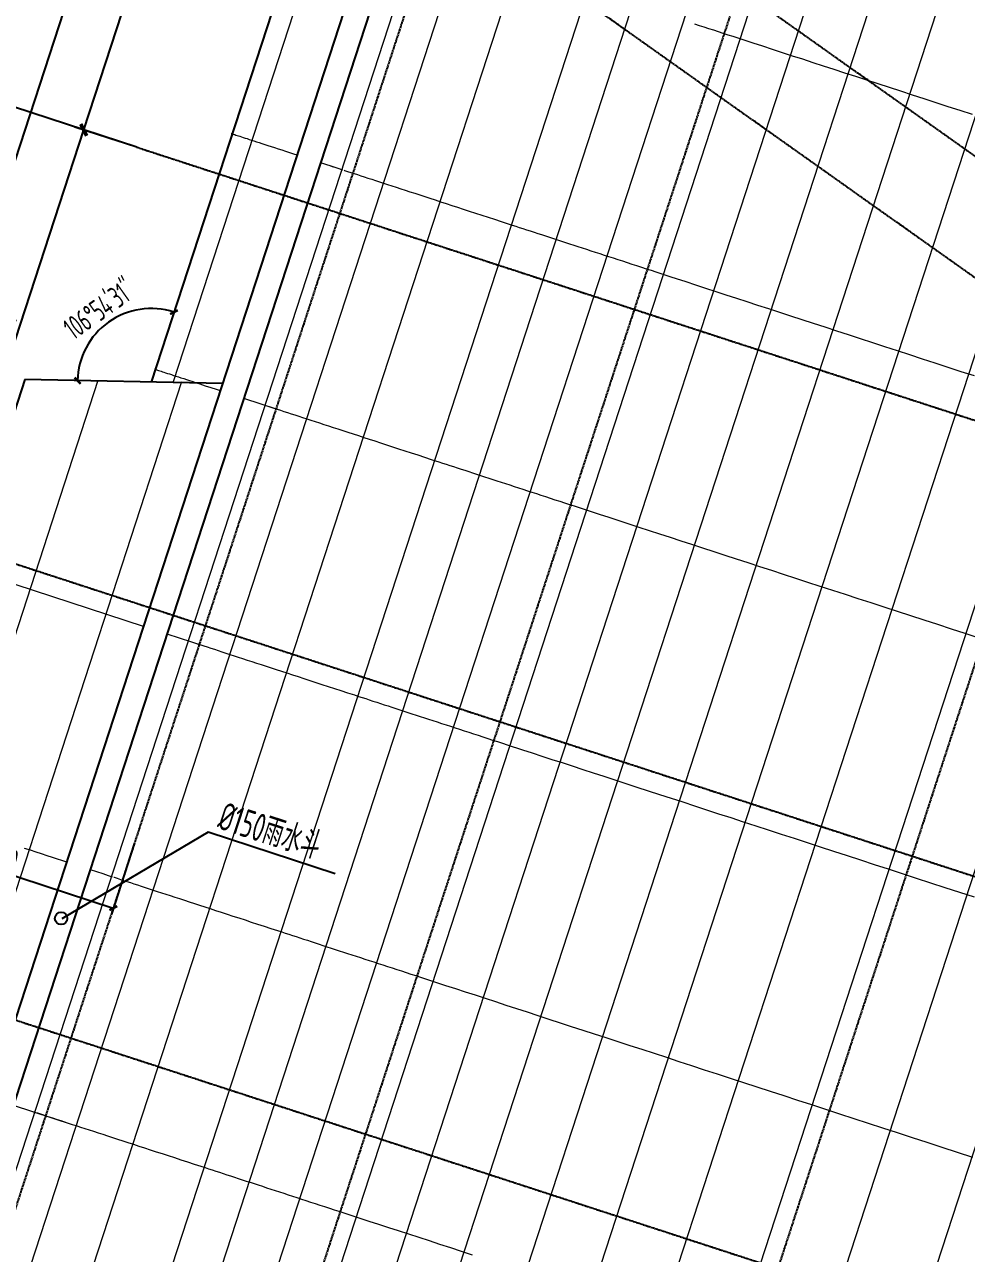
# Model space of a CAD drawing. Header units: millimetres. Extents: x 11677979 to 24947533, y -12764720 to -6308891.
# Drawn here: x 11839157 to 11854359, y -6340439 to -6320606 of the extents above; entities that cross this region are included whole.
import ezdxf
from ezdxf.enums import TextEntityAlignment as Align

# ---------------------------------------------------------------- set-up
doc = ezdxf.new("R2010")
doc.units = ezdxf.units.MM
doc.header["$LTSCALE"] = 10
doc.linetypes.add('A2-RG-AXIS$0$CENTER', pattern=[2, 1.25, -0.25, 0.25, -0.25])
doc.linetypes.add('A2-RG-AXIS$0$DOTE', pattern=[2.42, 2, -0.2, 0.02, -0.2])
for name, color, linetype in [('A2-RB-RF$0$$34$A-DIMS-100', 1, 'Continuous'), ('A2-RG-AXIS$0$A-AXIS', 1, 'Continuous'), ('A2-RG-AXIS$0$A-DIMS-100', 1, 'Continuous'), ('A2-RG-AXIS$0$A-GRID', 1, 'A2-RG-AXIS$0$CENTER'), ('A2-RI-RF$0$A-ROOF-DRAN', 175, 'Continuous'), ('A2-RI-RF$0$A-ROOF-EDGE', 2, 'Continuous'), ('A2-RI-RF$0$A-SYMB', 4, 'Continuous'), ('A2-RI-RF$0$A-SYMB-AREA', 4, 'Continuous'), ('A2-RI-RF$0$A-SYMB-NAME', 4, 'Continuous')]:
    doc.layers.add(name, color=color, linetype=linetype)
doc.layers.add('A2-RI-RF$0$A-DETL-LLIN', color=3, linetype='Continuous', lineweight=5)
doc.layers.add('A2-RI-RF$0$A-ROOF-PATT', color=8, linetype='Continuous', lineweight=13)
doc.styles.add('A2-RB-RF$0$$0$XD2008', font='hzs.shx', dxfattribs={"width": 0.7, "bigfont": 'hztxt.shx'})
doc.styles.add('A2-RG-AXIS$0$XD2008', font='hzs.shx', dxfattribs={"width": 0.7, "bigfont": 'hztxt.shx'})
doc.styles.add('A2-RI-RF$0$ECADI', font='hzs.shx', dxfattribs={"width": 0.7, "bigfont": 'hztxt.shx'})
doc.dimstyles.new('A2-RB-RF$0$$0$XD100$0', dxfattribs={"dimscale": 100, "dimtxt": 3.5, "dimasz": 1, "dimexe": 1, "dimexo": 2, "dimgap": 0.5, "dimtad": 1, "dimdec": 0, "dimdsep": 46, "dimtxsty": 'A2-RB-RF$0$$0$XD2008', "dimblk1": 'A2-RB-RF$0$$20$_ArchTick', "dimblk2": 'A2-RB-RF$0$$20$_ArchTick', "dimsah": 1, "dimcen": 2.5, "dimclrt": 4, "dimaunit": 1, "dimadec": 0, "dimazin": 0, "dimtfac": 1, "dimtdec": 0, "dimtix": 1, "dimtmove": 2, "dimatfit": 3, "dimfxl": 0, "dimtolj": 1, "dimtzin": 0, "dimarcsym": 0})
doc.dimstyles.new('A2-RG-AXIS$0$XD150', dxfattribs={"dimscale": 300, "dimtxt": 2.5, "dimasz": 1.5, "dimexe": 1, "dimexo": 2, "dimgap": 0.5, "dimtad": 1, "dimdec": 0, "dimdsep": 46, "dimtxsty": 'A2-RG-AXIS$0$XD2008', "dimcen": 2.5, "dimclrt": 4, "dimaunit": 1, "dimadec": 3, "dimazin": 0, "dimtfac": 1, "dimtdec": 0, "dimtmove": 2, "dimatfit": 3, "dimfxl": 0, "dimtolj": 1, "dimtzin": 0, "dimarcsym": 0})
doc.dimstyles.new('A2-RG-AXIS$0$XD150$0', dxfattribs={"dimscale": 150, "dimtxt": 2.5, "dimasz": 1, "dimexe": 1, "dimexo": 2, "dimgap": 0.5, "dimtad": 1, "dimdec": 0, "dimdsep": 46, "dimtxsty": 'A2-RG-AXIS$0$XD2008', "dimblk": 'A2-RG-AXIS$0$_ArchTick', "dimcen": 2.5, "dimclrt": 4, "dimaunit": 1, "dimadec": 0, "dimazin": 0, "dimtfac": 1, "dimtdec": 0, "dimtmove": 2, "dimatfit": 3, "dimfxl": 0, "dimtolj": 1, "dimtzin": 0, "dimarcsym": 0})

# ---------------------------------------------------------------- blocks, each defined once
blk = doc.blocks.new('A2-RG-AXIS$0$_ArchTick')
at = {"color": 0, "linetype": 'ByBlock', "const_width": 0.4}
blk.add_lwpolyline([(-0.5, -0.5), (0.5, 0.5)], dxfattribs=at)
blk = doc.blocks.new('*D546')
at = {"layer": 'A2-RG-AXIS$0$A-DIMS-100', "color": 0, "lineweight": -2, "transparency": 16777216}
for p, q in [((11837942, -6328962), (11840112, -6322306)), ((11840967, -6322585), (11839969, -6322260)), ((11838798, -6329241), (11837800, -6328915))]:
    blk.add_line(p, q, dxfattribs=at)
at = {"layer": 'Defpoints', "color": 0, "transparency": 16777216}
for p in [(11840112, -6322306), (11841252, -6322678), (11839083, -6329333)]:
    blk.add_point(p, dxfattribs=at)
at = {"layer": 'A2-RG-AXIS$0$A-DIMS-100', "color": 0, "lineweight": -2, "transparency": 16777216, "xscale": 150, "yscale": 150, "zscale": 150}
for p, rotation in [((11840112, -6322306), 71.94704053343993), ((11837942, -6328962), 251.9470405334399)]:
    blk.add_blockref('A2-RG-AXIS$0$_ArchTick', p, dxfattribs=dict(at, rotation=rotation))
at = {"layer": 'A2-RG-AXIS$0$A-DIMS-100', "color": 4, "transparency": 16777216, "insert": (11838777, -6325553), "char_height": 375, "attachment_point": 5, "rotation": 71.947, "style": 'A2-RG-AXIS$0$XD2008'}
blk.add_mtext('\\A1;7000', dxfattribs=at)
blk = doc.blocks.new('*D547')
at = {"layer": 'A2-RG-AXIS$0$A-DIMS-100', "color": 0, "lineweight": -2, "transparency": 16777216}
for p, q in [((11840112, -6322306), (11842281, -6315651)), ((11842851, -6315837), (11842138, -6315604)), ((11840682, -6322492), (11839969, -6322260))]:
    blk.add_line(p, q, dxfattribs=at)
at = {"layer": 'Defpoints', "color": 0, "transparency": 16777216}
for p in [(11842281, -6315651), (11843137, -6315930), (11840967, -6322585)]:
    blk.add_point(p, dxfattribs=at)
at = {"layer": 'A2-RG-AXIS$0$A-DIMS-100', "color": 0, "lineweight": -2, "transparency": 16777216, "xscale": 150, "yscale": 150, "zscale": 150}
for p, rotation in [((11842281, -6315651), 71.94704049336154), ((11840112, -6322306), 251.9470404933616)]:
    blk.add_blockref('A2-RG-AXIS$0$_ArchTick', p, dxfattribs=dict(at, rotation=rotation))
at = {"layer": 'A2-RG-AXIS$0$A-DIMS-100', "color": 4, "transparency": 16777216, "insert": (11840947, -6318897), "char_height": 375, "attachment_point": 5, "rotation": 71.947, "style": 'A2-RG-AXIS$0$XD2008'}
blk.add_mtext('\\A1;7000', dxfattribs=at)
blk = doc.blocks.new('*D548')
at = {"layer": 'A2-RG-AXIS$0$A-DIMS-100', "color": 0, "lineweight": -2, "transparency": 16777216}
for p, q in [((11830114, -6350075), (11841425, -6315372)), ((11842851, -6315837), (11841283, -6315325)), ((11831540, -6350540), (11829971, -6350029))]:
    blk.add_line(p, q, dxfattribs=at)
at = {"layer": 'Defpoints', "color": 0, "transparency": 16777216}
for p in [(11841425, -6315372), (11843137, -6315930), (11831825, -6350633)]:
    blk.add_point(p, dxfattribs=at)
at = {"layer": 'A2-RG-AXIS$0$A-DIMS-100', "color": 0, "lineweight": -2, "transparency": 16777216, "xscale": 150, "yscale": 150, "zscale": 150}
for p, rotation in [((11841425, -6315372), 71.94704049334094), ((11830114, -6350075), 251.9470404933409)]:
    blk.add_blockref('A2-RG-AXIS$0$_ArchTick', p, dxfattribs=dict(at, rotation=rotation))
at = {"layer": 'A2-RG-AXIS$0$A-DIMS-100', "color": 4, "transparency": 16777216, "insert": (11835520, -6332642), "char_height": 375, "attachment_point": 5, "rotation": 71.947, "style": 'A2-RG-AXIS$0$XD2008'}
blk.add_mtext('\\A1;36500', dxfattribs=at)
blk = doc.blocks.new('*D550')
at = {"layer": 'A2-RG-AXIS$0$A-DIMS-100', "color": 0, "lineweight": -2, "ltscale": 3, "transparency": 16777216}
blk.add_arc((11865637, -6330626), 5954, 324.6656, 341.947, dxfattribs=at)
at = {"layer": 'Defpoints', "color": 0, "ltscale": 3, "transparency": 16777216}
for p in [(11846414, -6316998), (11840967, -6322585), (11870815, -6333565), (11878928, -6334958), (11876238, -6338142)]:
    blk.add_point(p, dxfattribs=at)
at = {"layer": 'A2-RG-AXIS$0$A-DIMS-100', "color": 0, "lineweight": -2, "ltscale": 3, "transparency": 16777216, "xscale": 150, "yscale": 150, "zscale": 150}
for p, rotation in [((11871298, -6332471), 71.94704049334831), ((11870494, -6334070), 234.6655761921282)]:
    blk.add_blockref('A2-RG-AXIS$0$_ArchTick', p, dxfattribs=dict(at, rotation=rotation))
at = {"layer": 'A2-RG-AXIS$0$A-DIMS-100', "color": 4, "ltscale": 3, "transparency": 16777216, "insert": (11871378, -6333513), "char_height": 375, "attachment_point": 5, "rotation": 63.3063, "style": 'A2-RG-AXIS$0$XD2008'}
blk.add_mtext('\\A1;17°16\'53"', dxfattribs=at)
blk = doc.blocks.new('A2-RI-RF$0$5erhfh')
at = {"layer": 'A2-RI-RF$0$A-SYMB-AREA', "style": 'A2-RI-RF$0$ECADI', "width": 0.7}
blk.add_attdef('340M2', text='', height=2.5, dxfattribs=at).set_placement((0, 1.25), align=Align.MIDDLE_LEFT)
at = {"layer": 'A2-RI-RF$0$A-SYMB-NAME', "style": 'A2-RI-RF$0$ECADI', "width": 0.7}
blk.add_attdef('CHINESENAME', (-12.29, 3.09), '', height=4.5, dxfattribs=at)
blk = doc.blocks.new('A2-RB-RF$0$$20$_ArchTick')
at = {"color": 0, "linetype": 'ByBlock', "const_width": 0.4}
blk.add_lwpolyline([(-0.5, -0.5), (0.5, 0.5)], dxfattribs=at)
blk = doc.blocks.new('*D678')
at = {"layer": 'A2-RB-RF$0$$34$A-DIMS-100', "color": 0, "lineweight": -2, "transparency": 16777216}
for p, q in [((11837124, -6332591), (11836755, -6333722)), ((11836786, -6333627), (11840589, -6334867)), ((11840927, -6333831), (11840558, -6334962))]:
    blk.add_line(p, q, dxfattribs=at)
at = {"layer": 'Defpoints', "color": 0, "transparency": 16777216}
for p in [(11837186, -6332401), (11840989, -6333641), (11840589, -6334867)]:
    blk.add_point(p, dxfattribs=at)
at = {"layer": 'A2-RB-RF$0$$34$A-DIMS-100', "color": 0, "lineweight": -2, "transparency": 16777216, "xscale": 100, "yscale": 100, "zscale": 100}
for p, rotation in [((11836786, -6333627), 161.9467563309424), ((11840589, -6334867), 341.9467563309423)]:
    blk.add_blockref('A2-RB-RF$0$$20$_ArchTick', p, dxfattribs=dict(at, rotation=rotation))
at = {"layer": 'A2-RB-RF$0$$34$A-DIMS-100', "color": 4, "transparency": 16777216, "insert": (11838757, -6334033), "char_height": 350, "attachment_point": 5, "rotation": 341.9468, "style": 'A2-RB-RF$0$$0$XD2008'}
blk.add_mtext('\\A1;4000', dxfattribs=at)
blk = doc.blocks.new('*D685')
at = {"layer": 'A2-RB-RF$0$$34$A-DIMS-100', "color": 0, "lineweight": -2, "transparency": 16777216}
blk.add_arc((11841200, -6326377), 1188, 71.9468, 178.8552, dxfattribs=at)
at = {"layer": 'Defpoints', "color": 0, "transparency": 16777216}
for p in [(11845084, -6314461), (11840841, -6325245), (11839163, -6326336), (11841200, -6326377), (11842350, -6326400)]:
    blk.add_point(p, dxfattribs=at)
at = {"layer": 'A2-RB-RF$0$$34$A-DIMS-100', "color": 0, "lineweight": -2, "transparency": 16777216, "xscale": 100, "yscale": 100, "zscale": 100}
for p, rotation in [((11841568, -6325248), 341.9467563309393), ((11840013, -6326353), 268.8552476706812)]:
    blk.add_blockref('A2-RB-RF$0$$20$_ArchTick', p, dxfattribs=dict(at, rotation=rotation))
at = {"layer": 'A2-RB-RF$0$$34$A-DIMS-100', "color": 4, "transparency": 16777216, "insert": (11840362, -6325198), "char_height": 350, "attachment_point": 5, "rotation": 35.401, "style": 'A2-RB-RF$0$$0$XD2008'}
blk.add_mtext('\\A1;106°54\'31"', dxfattribs=at)
blk = doc.blocks.new('A2-RG-AXIS')
at = {"layer": 'A2-RG-AXIS$0$A-AXIS'}
blk.add_line((11840967.2, -6322585.1), (11838685.4, -6321841.4), dxfattribs=at)
at = {"layer": 'A2-RG-AXIS$0$A-GRID', "linetype": 'A2-RG-AXIS$0$DOTE'}
for p, q in [((11847953.1, -6312274.5), (11834792.3, -6352651.7)), ((11852707, -6313824), (11839546.1, -6354201.2)), ((11859362.3, -6315993.2), (11846201.5, -6356370.4)), ((11876238.4, -6338141.9), (11846413.5, -6316997.8)), ((11875313.6, -6339447.6), (11845488.2, -6318303.1)), ((11840967.2, -6322585.1), (11878927.9, -6334958.1)), ((11838798, -6329240.5), (11876758.7, -6341613.5)), ((11836628.7, -6335895.9), (11874589.4, -6348268.9))]:
    blk.add_line(p, q, dxfattribs=at)
at = {"layer": 'A2-RG-AXIS$0$A-DIMS-100'}
for p1, distance, picture, middle in [((11831825.3, -6350632.8), 1800, '*D548', (11835519.9, -6332642.1)), ((11840967.2, -6322585.1), 900, '*D547', (11840946.6, -6318897.2))]:
    dim = blk.add_aligned_dim(p1=p1, p2=(11843136.5, -6315929.7), distance=distance, dimstyle='A2-RG-AXIS$0$XD150$0', dxfattribs=at)
    dim.commit()
    dim.dimension.update_dxf_attribs({"geometry": picture, "text_midpoint": middle})
at = {"layer": 'A2-RG-AXIS$0$A-DIMS-100', "ltscale": 3}
dim = blk.add_angular_dim_2l(base=(11870815.1772, -6333564.6066), line1=((11840967.2378, -6322585.1126), (11878927.9289, -6334958.0925)), line2=((11876238.3543, -6338141.9015), (11846413.5362, -6316997.8396)), dimstyle='A2-RG-AXIS$0$XD150', override={"dimscale": 150, "dimasz": 1, "dimblk": 'A2-RG-AXIS$0$_ArchTick', "dimadec": 4}, dxfattribs=at)
dim.commit()
dim.dimension.update_dxf_attribs({"geometry": '*D550', "text_midpoint": (11871378.0799, -6333512.755)})
at = {"layer": 'A2-RG-AXIS$0$A-DIMS-100'}
dim = blk.add_linear_dim(base=(11840111.5, -6322306.2), p1=(11839083.2, -6329333.5), p2=(11841252.5, -6322678.1), angle=251.94704, dimstyle='A2-RG-AXIS$0$XD150$0', dxfattribs=at)
dim.commit()
dim.dimension.update_dxf_attribs({"geometry": '*D546', "text_midpoint": (11838777.3, -6325552.6)})
blk = doc.blocks.new('A2-RI-RF')
at = {"layer": 'A2-RI-RF$0$A-ROOF-DRAN'}
for p, q in [((11845985.9, -6315244.2), (11833703.1, -6352927.7)), ((11846366.2, -6315368.2), (11834083.4, -6353051.7))]:
    blk.add_line(p, q, dxfattribs=at)
blk.add_circle((11839746.7, -6335031.3), 100, dxfattribs=at)
at = {"layer": 'A2-RI-RF$0$A-ROOF-EDGE'}
for p, q in [((11845084.3, -6314461), (11841200.2, -6326377.1)), ((11839162.5, -6326336.4), (11835209, -6338465.8)), ((11842349.7, -6326400.1), (11839162.5, -6326336.4))]:
    blk.add_line(p, q, dxfattribs=at)
at = {"layer": 'A2-RI-RF$0$A-ROOF-PATT', "lineweight": 9}
for p, q in [((11845402.7, -6314564.8), (11841554, -6326372.8)), ((11846854.1, -6315037.9), (11835872.3, -6348730.4)), ((11847525.7, -6315256.8), (11836920.8, -6347792.8)), ((11848437.1, -6315553.9), (11837924.7, -6347806.3)), ((11849592.4, -6315930.4), (11839197.1, -6347823.4)), ((11850313.3, -6316165.4), (11839991.2, -6347834.1)), ((11851131.3, -6316432), (11840892.1, -6347846.2)), ((11852044.8, -6316729.7), (11841898.2, -6347859.8)), ((11852292.7, -6318714.2), (11842789, -6347871.8)), ((11853127.1, -6319305.7), (11843811.7, -6347885.6)), ((11854022.5, -6319940.5), (11844909.2, -6347900.3)), ((11854977.9, -6320617.9), (11846080.3, -6347916.1)), ((11849971.3, -6320594.4), (11850046, -6320618.8)), ((11850046, -6320618.8), (11850121.4, -6320643.3)), ((11850121.4, -6320643.3), (11850197.4, -6320668.1)), ((11850197.4, -6320668.1), (11850274.1, -6320693.1)), ((11850274.1, -6320693.1), (11850351.5, -6320718.3)), ((11850351.5, -6320718.3), (11850429.5, -6320743.8)), ((11850429.5, -6320743.8), (11850508.3, -6320769.4)), ((11850508.3, -6320769.4), (11850587.6, -6320795.3)), ((11850587.6, -6320795.3), (11850667.7, -6320821.4)), ((11850667.7, -6320821.4), (11850748.4, -6320847.7)), ((11850748.4, -6320847.7), (11850829.8, -6320874.2)), ((11850829.8, -6320874.2), (11850911.8, -6320901)), ((11850911.8, -6320901), (11851067.2, -6320951.6)), ((11851067.2, -6320951.6), (11851224.9, -6321003)), ((11851224.9, -6321003), (11851384.9, -6321055.2)), ((11851384.9, -6321055.2), (11851547.2, -6321108.1)), ((11851547.2, -6321108.1), (11851711.7, -6321161.7)), ((11851711.7, -6321161.7), (11851878.6, -6321216.1)), ((11851878.6, -6321216.1), (11852047.7, -6321271.2)), ((11855992.5, -6321337.1), (11847323.8, -6347932.9)), ((11852047.7, -6321271.2), (11852219.1, -6321327.1)), ((11852219.1, -6321327.1), (11852392.8, -6321383.7)), ((11852392.8, -6321383.7), (11852568.7, -6321441)), ((11852568.7, -6321441), (11852746.9, -6321499.1)), ((11852746.9, -6321499.1), (11852927.3, -6321557.9)), ((11852927.3, -6321557.9), (11853110, -6321617.5)), ((11853110, -6321617.5), (11853294.9, -6321677.7)), ((11853294.9, -6321677.7), (11853482, -6321738.7)), ((11853482, -6321738.7), (11853671.4, -6321800.4)), ((11853671.4, -6321800.4), (11853862.9, -6321862.9)), ((11853862.9, -6321862.9), (11854056.7, -6321926)), ((11854056.7, -6321926), (11854252.6, -6321989.9)), ((11854252.6, -6321989.9), (11854450.8, -6322054.5)), ((11857065.2, -6322097.7), (11848638.7, -6347950.6)), ((11842492.3, -6322363.8), (11842494.1, -6322364.4)), ((11842494.1, -6322364.4), (11842498, -6322365.7)), ((11842498, -6322365.7), (11842504.2, -6322367.7)), ((11842504.2, -6322367.7), (11842512.5, -6322370.4)), ((11842512.5, -6322370.4), (11842523, -6322373.8)), ((11842523, -6322373.8), (11842535.7, -6322378)), ((11842535.7, -6322378), (11842550.6, -6322382.8)), ((11842550.6, -6322382.8), (11842567.7, -6322388.4)), ((11842567.7, -6322388.4), (11842587, -6322394.7)), ((11842587, -6322394.7), (11842608.4, -6322401.7)), ((11842608.4, -6322401.7), (11842632, -6322409.4)), ((11842632, -6322409.4), (11842657.9, -6322417.8)), ((11842657.9, -6322417.8), (11842685.9, -6322426.9)), ((11842685.9, -6322426.9), (11842716.1, -6322436.8)), ((11842716.1, -6322436.8), (11842748.5, -6322447.3)), ((11842748.5, -6322447.3), (11842783, -6322458.6)), ((11842783, -6322458.6), (11842819.8, -6322470.6)), ((11842819.8, -6322470.6), (11842858.7, -6322483.2)), ((11842858.7, -6322483.2), (11842899.8, -6322496.6)), ((11842899.8, -6322496.6), (11842943.1, -6322510.8)), ((11842943.1, -6322510.8), (11842988.6, -6322525.6)), ((11842988.6, -6322525.6), (11843036.2, -6322541.1)), ((11843036.2, -6322541.1), (11843086.1, -6322557.4)), ((11843086.1, -6322557.4), (11843138.1, -6322574.3)), ((11843138.1, -6322574.3), (11843192.3, -6322592)), ((11843192.3, -6322592), (11843248.7, -6322610.4)), ((11843248.7, -6322610.4), (11843307.3, -6322629.5)), ((11843307.3, -6322629.5), (11843368.1, -6322649.3)), ((11843368.1, -6322649.3), (11843431, -6322669.8)), ((11843431, -6322669.8), (11843496.1, -6322691)), ((11843496.1, -6322691), (11843552.7, -6322709.4)), ((11843933, -6322833.4), (11844182.2, -6322914.6)), ((11844096.2, -6322886.6), (11844138.5, -6322900.4)), ((11844182.2, -6322914.6), (11844227.3, -6322929.3)), ((11844227.3, -6322929.3), (11844273.8, -6322944.5)), ((11844273.8, -6322944.5), (11844290.8, -6322950)), ((11844314.6, -6322957.8), (11844321.8, -6322960.1)), ((11844321.8, -6322960.1), (11844371.2, -6322976.2)), ((11844371.2, -6322976.2), (11844422.1, -6322992.8)), ((11844422.1, -6322992.8), (11844474.5, -6323009.9)), ((11844474.5, -6323009.9), (11844528.4, -6323027.5)), ((11844528.4, -6323027.5), (11844583.9, -6323045.6)), ((11858195.2, -6322898.7), (11850023.7, -6347969.2)), ((11844583.9, -6323045.6), (11844641, -6323064.2)), ((11844641, -6323064.2), (11844699.6, -6323083.3)), ((11844699.6, -6323083.3), (11844759.9, -6323102.9)), ((11844759.9, -6323102.9), (11844821.8, -6323123.1)), ((11844821.8, -6323123.1), (11844885.3, -6323143.8)), ((11844885.3, -6323143.8), (11844950.5, -6323165.1)), ((11844950.5, -6323165.1), (11845017.5, -6323186.9)), ((11845017.5, -6323186.9), (11845086.1, -6323209.2)), ((11845086.1, -6323209.2), (11845156.4, -6323232.2)), ((11845156.4, -6323232.2), (11845228.5, -6323255.7)), ((11845228.5, -6323255.7), (11845302.4, -6323279.8)), ((11845302.4, -6323279.8), (11845378.1, -6323304.4)), ((11845378.1, -6323304.4), (11845455.6, -6323329.7)), ((11845455.6, -6323329.7), (11845535, -6323355.6)), ((11845535, -6323355.6), (11845616.2, -6323382)), ((11845616.2, -6323382), (11845699.3, -6323409.1)), ((11845699.3, -6323409.1), (11845784.2, -6323436.8)), ((11845784.2, -6323436.8), (11845871.1, -6323465.1)), ((11845871.1, -6323465.1), (11845960, -6323494.1)), ((11845960, -6323494.1), (11846050.8, -6323523.7)), ((11846050.8, -6323523.7), (11846143.6, -6323553.9)), ((11846143.6, -6323553.9), (11846238.4, -6323584.8)), ((11846238.4, -6323584.8), (11846335.2, -6323616.4)), ((11846335.2, -6323616.4), (11846434.1, -6323648.6)), ((11846434.1, -6323648.6), (11846535, -6323681.5)), ((11846535, -6323681.5), (11846638.1, -6323715.1)), ((11846638.1, -6323715.1), (11846743.2, -6323749.4)), ((11846743.2, -6323749.4), (11846850.5, -6323784.3)), ((11846850.5, -6323784.3), (11846959.9, -6323820)), ((11846959.9, -6323820), (11847027.8, -6323842.1)), ((11859381.5, -6323739.8), (11851477.7, -6347988.8)), ((11847027.8, -6323842.1), (11847084.7, -6323860.7)), ((11847084.7, -6323860.7), (11847142.3, -6323879.5)), ((11847142.3, -6323879.5), (11847200.7, -6323898.5)), ((11847200.7, -6323898.5), (11847259.7, -6323917.7)), ((11847259.7, -6323917.7), (11847319.4, -6323937.2)), ((11847319.4, -6323937.2), (11847379.8, -6323956.9)), ((11847379.8, -6323956.9), (11847440.9, -6323976.8)), ((11847440.9, -6323976.8), (11847502.7, -6323996.9)), ((11847502.7, -6323996.9), (11847565.2, -6324017.3)), ((11847565.2, -6324017.3), (11847628.3, -6324037.9)), ((11847628.3, -6324037.9), (11847692.2, -6324058.7)), ((11847692.2, -6324058.7), (11847756.7, -6324079.7)), ((11847756.7, -6324079.7), (11847821.9, -6324101)), ((11847821.9, -6324101), (11847887.8, -6324122.5)), ((11847887.8, -6324122.5), (11847954.4, -6324144.2)), ((11847954.4, -6324144.2), (11848021.7, -6324166.1)), ((11848021.7, -6324166.1), (11848089.6, -6324188.2)), ((11848089.6, -6324188.2), (11848158.3, -6324210.6)), ((11848158.3, -6324210.6), (11848227.6, -6324233.2)), ((11848227.6, -6324233.2), (11848297.6, -6324256)), ((11848297.6, -6324256), (11848368.2, -6324279)), ((11848368.2, -6324279), (11848439.6, -6324302.3)), ((11848439.6, -6324302.3), (11848511.6, -6324325.8)), ((11848511.6, -6324325.8), (11848584.3, -6324349.5)), ((11848584.3, -6324349.5), (11848657.6, -6324373.4)), ((11848657.6, -6324373.4), (11848731.7, -6324397.5)), ((11848731.7, -6324397.5), (11848806.4, -6324421.8)), ((11848806.4, -6324421.8), (11848881.8, -6324446.4)), ((11848881.8, -6324446.4), (11848957.8, -6324471.2)), ((11848957.8, -6324471.2), (11849034.5, -6324496.2)), ((11849034.5, -6324496.2), (11849111.9, -6324521.4)), ((11849111.9, -6324521.4), (11849190, -6324546.9)), ((11849190, -6324546.9), (11849268.7, -6324572.5)), ((11849268.7, -6324572.5), (11849348.1, -6324598.4)), ((11849348.1, -6324598.4), (11849428.1, -6324624.5)), ((11849428.1, -6324624.5), (11849508.8, -6324650.8)), ((11849508.8, -6324650.8), (11849590.2, -6324677.3)), ((11849590.2, -6324677.3), (11849672.2, -6324704.1)), ((11849672.2, -6324704.1), (11849828.7, -6324755)), ((11849828.7, -6324755), (11849987.5, -6324806.8)), ((11849987.5, -6324806.8), (11850148.6, -6324859.3)), ((11850148.6, -6324859.3), (11850312, -6324912.6)), ((11850312, -6324912.6), (11850477.8, -6324966.6)), ((11850477.8, -6324966.6), (11850645.9, -6325021.4)), ((11850645.9, -6325021.4), (11850816.3, -6325077)), ((11850816.3, -6325077), (11850989, -6325133.3)), ((11850989, -6325133.3), (11851164, -6325190.3)), ((11851164, -6325190.3), (11851341.3, -6325248.1)), ((11851341.3, -6325248.1), (11851520.8, -6325306.6)), ((11851520.8, -6325306.6), (11851702.7, -6325365.9)), ((11851702.7, -6325365.9), (11851886.8, -6325425.9)), ((11851886.8, -6325425.9), (11852073.1, -6325486.6)), ((11852073.1, -6325486.6), (11852261.8, -6325548.1)), ((11852261.8, -6325548.1), (11852452.6, -6325610.3)), ((11852452.6, -6325610.3), (11852645.7, -6325673.3)), ((11852645.7, -6325673.3), (11852841.1, -6325736.9)), ((11852841.1, -6325736.9), (11853038.7, -6325801.3)), ((11853038.7, -6325801.3), (11853238.5, -6325866.5)), ((11853238.5, -6325866.5), (11853440.5, -6325932.3)), ((11853440.5, -6325932.3), (11853644.7, -6325998.9)), ((11853644.7, -6325998.9), (11853851.2, -6326066.2)), ((11841252.6, -6326166.9), (11841253.7, -6326167.2)), ((11841253.7, -6326167.2), (11841256.9, -6326168.3)), ((11841256.9, -6326168.3), (11841262.3, -6326170)), ((11841262.3, -6326170), (11841269.8, -6326172.5)), ((11841269.8, -6326172.5), (11841279.4, -6326175.6)), ((11841279.4, -6326175.6), (11841291.3, -6326179.5)), ((11841291.3, -6326179.5), (11841305.2, -6326184)), ((11841305.2, -6326184), (11841321.3, -6326189.3)), ((11841321.3, -6326189.3), (11841339.5, -6326195.2)), ((11841339.5, -6326195.2), (11841359.9, -6326201.8)), ((11841359.9, -6326201.8), (11841382.5, -6326209.2)), ((11841382.5, -6326209.2), (11841407.1, -6326217.2)), ((11853851.2, -6326066.2), (11854059.8, -6326134.2)), ((11854059.8, -6326134.2), (11854270.6, -6326202.9)), ((11854270.6, -6326202.9), (11854483.6, -6326272.3)), ((11841407.1, -6326217.2), (11841433.9, -6326226)), ((11841433.9, -6326226), (11841462.9, -6326235.4)), ((11841462.9, -6326235.4), (11841494, -6326245.6)), ((11841494, -6326245.6), (11841527.3, -6326256.4)), ((11841527.3, -6326256.4), (11841562.6, -6326267.9)), ((11841562.6, -6326267.9), (11841600.2, -6326280.2)), ((11841600.2, -6326280.2), (11841639.8, -6326293.1)), ((11841639.8, -6326293.1), (11841681.7, -6326306.7)), ((11841681.7, -6326306.7), (11841725.6, -6326321)), ((11841725.6, -6326321), (11841771.7, -6326336.1)), ((11841771.7, -6326336.1), (11841820, -6326351.8)), ((11841820, -6326351.8), (11841870.4, -6326368.2)), ((11841870.4, -6326368.2), (11841900.9, -6326378.2)), ((11841895.6, -6326377.3), (11841985.8, -6326406.7)), ((11841985.8, -6326406.7), (11842074.5, -6326435.6)), ((11842074.5, -6326435.6), (11842161.6, -6326464)), ((11842161.6, -6326464), (11842247, -6326491.8)), ((11842247, -6326491.8), (11842312.8, -6326513.2)), ((11842693.4, -6326636.5), (11843234.9, -6326813)), ((11843082.2, -6326763.2), (11843131.6, -6326779.3)), ((11843131.6, -6326779.3), (11843182.5, -6326795.9)), ((11843234.9, -6326813), (11843288.9, -6326830.6)), ((11843288.9, -6326830.6), (11843344.3, -6326848.7)), ((11843344.3, -6326848.7), (11843401.4, -6326867.3)), ((11843401.4, -6326867.3), (11843460.1, -6326886.4)), ((11843460.1, -6326886.4), (11843520.3, -6326906)), ((11843520.3, -6326906), (11843582.2, -6326926.2)), ((11843582.2, -6326926.2), (11843645.7, -6326946.9)), ((11843645.7, -6326946.9), (11843711, -6326968.1)), ((11843711, -6326968.1), (11843777.9, -6326990)), ((11843777.9, -6326990), (11843846.5, -6327012.3)), ((11843846.5, -6327012.3), (11843916.9, -6327035.3)), ((11843916.9, -6327035.3), (11843989, -6327058.8)), ((11843989, -6327058.8), (11844062.9, -6327082.8)), ((11844062.9, -6327082.8), (11844138.5, -6327107.5)), ((11844138.5, -6327107.5), (11844216, -6327132.8)), ((11844216, -6327132.8), (11844295.4, -6327158.6)), ((11844295.4, -6327158.6), (11844376.6, -6327185.1)), ((11844376.6, -6327185.1), (11844459.7, -6327212.2)), ((11844459.7, -6327212.2), (11844544.7, -6327239.9)), ((11844544.7, -6327239.9), (11844631.6, -6327268.2)), ((11844631.6, -6327268.2), (11844720.4, -6327297.2)), ((11844720.4, -6327297.2), (11844811.2, -6327326.8)), ((11844811.2, -6327326.8), (11844904, -6327357)), ((11844904, -6327357), (11844998.8, -6327387.9)), ((11844998.8, -6327387.9), (11845095.7, -6327419.5)), ((11845095.7, -6327419.5), (11845194.5, -6327451.7)), ((11845194.5, -6327451.7), (11845295.5, -6327484.6)), ((11845295.5, -6327484.6), (11845398.5, -6327518.2)), ((11845398.5, -6327518.2), (11845503.6, -6327552.5)), ((11845503.6, -6327552.5), (11845610.9, -6327587.4)), ((11845610.9, -6327587.4), (11845720.3, -6327623.1)), ((11845720.3, -6327623.1), (11845788.2, -6327645.2)), ((11845788.2, -6327645.2), (11845845.1, -6327663.8)), ((11845845.1, -6327663.8), (11845902.7, -6327682.5)), ((11845902.7, -6327682.5), (11845961.1, -6327701.6)), ((11845961.1, -6327701.6), (11846020.1, -6327720.8)), ((11846020.1, -6327720.8), (11846079.8, -6327740.3)), ((11846079.8, -6327740.3), (11846140.2, -6327759.9)), ((11846140.2, -6327759.9), (11846201.3, -6327779.9)), ((11846201.3, -6327779.9), (11846263.1, -6327800)), ((11846263.1, -6327800), (11846325.6, -6327820.4)), ((11846325.6, -6327820.4), (11846388.7, -6327841)), ((11846388.7, -6327841), (11846452.6, -6327861.8)), ((11846452.6, -6327861.8), (11846517.1, -6327882.8)), ((11846517.1, -6327882.8), (11846582.4, -6327904.1)), ((11846582.4, -6327904.1), (11846648.3, -6327925.5)), ((11846648.3, -6327925.5), (11846714.8, -6327947.2)), ((11846714.8, -6327947.2), (11846782.1, -6327969.2)), ((11846782.1, -6327969.2), (11846850.1, -6327991.3)), ((11846850.1, -6327991.3), (11846918.7, -6328013.7)), ((11846918.7, -6328013.7), (11846988, -6328036.3)), ((11846988, -6328036.3), (11847058, -6328059.1)), ((11847058, -6328059.1), (11847128.7, -6328082.1)), ((11847128.7, -6328082.1), (11847200, -6328105.4)), ((11847200, -6328105.4), (11847272, -6328128.8)), ((11847272, -6328128.8), (11847344.7, -6328152.5)), ((11847344.7, -6328152.5), (11847418.1, -6328176.4)), ((11847418.1, -6328176.4), (11847492.1, -6328200.6)), ((11847492.1, -6328200.6), (11847566.8, -6328224.9)), ((11847566.8, -6328224.9), (11847642.2, -6328249.5)), ((11847642.2, -6328249.5), (11847718.2, -6328274.3)), ((11847718.2, -6328274.3), (11847794.9, -6328299.3)), ((11847794.9, -6328299.3), (11847872.3, -6328324.5)), ((11847872.3, -6328324.5), (11847950.4, -6328350)), ((11847950.4, -6328350), (11848029.1, -6328375.6)), ((11848029.1, -6328375.6), (11848108.5, -6328401.5)), ((11848108.5, -6328401.5), (11848188.5, -6328427.6)), ((11848188.5, -6328427.6), (11848269.2, -6328453.9)), ((11848269.2, -6328453.9), (11848350.6, -6328480.4)), ((11848350.6, -6328480.4), (11848432.6, -6328507.1)), ((11848432.6, -6328507.1), (11848588.9, -6328558.1)), ((11848588.9, -6328558.1), (11848747.6, -6328609.8)), ((11848747.6, -6328609.8), (11848908.6, -6328662.3)), ((11848908.6, -6328662.3), (11849071.8, -6328715.5)), ((11849071.8, -6328715.5), (11849237.5, -6328769.5)), ((11849237.5, -6328769.5), (11849405.4, -6328824.2)), ((11849405.4, -6328824.2), (11849575.6, -6328879.7)), ((11849575.6, -6328879.7), (11849748.1, -6328935.9)), ((11849748.1, -6328935.9), (11849922.9, -6328992.9)), ((11849922.9, -6328992.9), (11850100, -6329050.6)), ((11850100, -6329050.6), (11850279.4, -6329109.1)), ((11850279.4, -6329109.1), (11850461.1, -6329168.3)), ((11850461.1, -6329168.3), (11850645, -6329228.2)), ((11838173.6, -6329370.4), (11841073.5, -6330315.6)), ((11850645, -6329228.2), (11850831.1, -6329288.9)), ((11850831.1, -6329288.9), (11851019.6, -6329350.3)), ((11851019.6, -6329350.3), (11851210.2, -6329412.5)), ((11851210.2, -6329412.5), (11851403.1, -6329475.3)), ((11851403.1, -6329475.3), (11851598.3, -6329538.9)), ((11851598.3, -6329538.9), (11851795.6, -6329603.3)), ((11851795.6, -6329603.3), (11851995.2, -6329668.3)), ((11851995.2, -6329668.3), (11852197, -6329734.1)), ((11852197, -6329734.1), (11852401, -6329800.6)), ((11852401, -6329800.6), (11852607.2, -6329867.8)), ((11852607.2, -6329867.8), (11852815.6, -6329935.7)), ((11852815.6, -6329935.7), (11853026.1, -6330004.4)), ((11853026.1, -6330004.4), (11853238.9, -6330073.7)), ((11853238.9, -6330073.7), (11853453.8, -6330143.8)), ((11853453.8, -6330143.8), (11853670.9, -6330214.5)), ((11853670.9, -6330214.5), (11853890.2, -6330286)), ((11853890.2, -6330286), (11854111.6, -6330358.2)), ((11854111.6, -6330358.2), (11854335.2, -6330431)), ((11841453.8, -6330439.5), (11842049.3, -6330633.6)), ((11854335.2, -6330431), (11854560.9, -6330504.6)), ((11841942.9, -6330599), (11841995.3, -6330616.1)), ((11842049.3, -6330633.6), (11842104.8, -6330651.7)), ((11842104.8, -6330651.7), (11842161.8, -6330670.3)), ((11842161.8, -6330670.3), (11842220.5, -6330689.5)), ((11842220.5, -6330689.5), (11842280.7, -6330709.1)), ((11842280.7, -6330709.1), (11842342.6, -6330729.3)), ((11842342.6, -6330729.3), (11842406.2, -6330750)), ((11842406.2, -6330750), (11842471.4, -6330771.2)), ((11842471.4, -6330771.2), (11842538.3, -6330793)), ((11842538.3, -6330793), (11842606.9, -6330815.4)), ((11842606.9, -6330815.4), (11842677.3, -6330838.3)), ((11842677.3, -6330838.3), (11842749.4, -6330861.8)), ((11842749.4, -6330861.8), (11842823.3, -6330885.9)), ((11842823.3, -6330885.9), (11842899, -6330910.6)), ((11842899, -6330910.6), (11842976.5, -6330935.9)), ((11842976.5, -6330935.9), (11843055.8, -6330961.7)), ((11843055.8, -6330961.7), (11843137, -6330988.2)), ((11843137, -6330988.2), (11843220.1, -6331015.3)), ((11843220.1, -6331015.3), (11843305.1, -6331043)), ((11843305.1, -6331043), (11843392, -6331071.3)), ((11843392, -6331071.3), (11843480.8, -6331100.3)), ((11843480.8, -6331100.3), (11843571.6, -6331129.9)), ((11843571.6, -6331129.9), (11843664.4, -6331160.1)), ((11843664.4, -6331160.1), (11843759.2, -6331191)), ((11843759.2, -6331191), (11843856.1, -6331222.6)), ((11843856.1, -6331222.6), (11843954.9, -6331254.8)), ((11843954.9, -6331254.8), (11844055.9, -6331287.7)), ((11844055.9, -6331287.7), (11844158.9, -6331321.3)), ((11844158.9, -6331321.3), (11844264, -6331355.5)), ((11844264, -6331355.5), (11844371.3, -6331390.5)), ((11844371.3, -6331390.5), (11844480.7, -6331426.2)), ((11844480.7, -6331426.2), (11844548.6, -6331448.3)), ((11844548.6, -6331448.3), (11844605.5, -6331466.8)), ((11844605.5, -6331466.8), (11844663.2, -6331485.6)), ((11844663.2, -6331485.6), (11844721.5, -6331504.6)), ((11844721.5, -6331504.6), (11844780.5, -6331523.9)), ((11844780.5, -6331523.9), (11844840.2, -6331543.3)), ((11844840.2, -6331543.3), (11844900.6, -6331563)), ((11844900.6, -6331563), (11844961.7, -6331582.9)), ((11844961.7, -6331582.9), (11845023.5, -6331603.1)), ((11845023.5, -6331603.1), (11845086, -6331623.4)), ((11845086, -6331623.4), (11845149.2, -6331644)), ((11845149.2, -6331644), (11845213, -6331664.8)), ((11845213, -6331664.8), (11845277.5, -6331685.9)), ((11845277.5, -6331685.9), (11845342.8, -6331707.1)), ((11845342.8, -6331707.1), (11845408.7, -6331728.6)), ((11845408.7, -6331728.6), (11845475.3, -6331750.3)), ((11845475.3, -6331750.3), (11845542.5, -6331772.2)), ((11845542.5, -6331772.2), (11845610.5, -6331794.4)), ((11845610.5, -6331794.4), (11845679.1, -6331816.8)), ((11845679.1, -6331816.8), (11845748.4, -6331839.4)), ((11845748.4, -6331839.4), (11845818.4, -6331862.2)), ((11845818.4, -6331862.2), (11845889.1, -6331885.2)), ((11845889.1, -6331885.2), (11845960.4, -6331908.5)), ((11845960.4, -6331908.5), (11846032.4, -6331931.9)), ((11846032.4, -6331931.9), (11846105.1, -6331955.6)), ((11846105.1, -6331955.6), (11846178.5, -6331979.5)), ((11846178.5, -6331979.5), (11846252.5, -6332003.7)), ((11846252.5, -6332003.7), (11846327.2, -6332028)), ((11846327.2, -6332028), (11846402.6, -6332052.6)), ((11846402.6, -6332052.6), (11846478.6, -6332077.4)), ((11846478.6, -6332077.4), (11846555.4, -6332102.4)), ((11846555.4, -6332102.4), (11846632.7, -6332127.6)), ((11846632.7, -6332127.6), (11846710.8, -6332153)), ((11846710.8, -6332153), (11846789.5, -6332178.7)), ((11846789.5, -6332178.7), (11846868.9, -6332204.6)), ((11846868.9, -6332204.6), (11846948.9, -6332230.7)), ((11846948.9, -6332230.7), (11847029.6, -6332257)), ((11847029.6, -6332257), (11847111, -6332283.5)), ((11847111, -6332283.5), (11847193, -6332310.2)), ((11847193, -6332310.2), (11847349.3, -6332361.2)), ((11847349.3, -6332361.2), (11847508, -6332412.9)), ((11847508, -6332412.9), (11847669, -6332465.3)), ((11847669, -6332465.3), (11847832.3, -6332518.6)), ((11847832.3, -6332518.6), (11847997.9, -6332572.5)), ((11847997.9, -6332572.5), (11848165.8, -6332627.3)), ((11848165.8, -6332627.3), (11848336, -6332682.8)), ((11848336, -6332682.8), (11848508.6, -6332739)), ((11848508.6, -6332739), (11848683.4, -6332796)), ((11848683.4, -6332796), (11848860.5, -6332853.7)), ((11848860.5, -6332853.7), (11849039.8, -6332912.2)), ((11849039.8, -6332912.2), (11849221.5, -6332971.4)), ((11849221.5, -6332971.4), (11849405.4, -6333031.3)), ((11849405.4, -6333031.3), (11849591.6, -6333092)), ((11849591.6, -6333092), (11849780, -6333153.4)), ((11849780, -6333153.4), (11849970.6, -6333215.6)), ((11849970.6, -6333215.6), (11850163.5, -6333278.4)), ((11850163.5, -6333278.4), (11850358.7, -6333342)), ((11850358.7, -6333342), (11850556, -6333406.4)), ((11850556, -6333406.4), (11850755.6, -6333471.4)), ((11850755.6, -6333471.4), (11850957.4, -6333537.2)), ((11850957.4, -6333537.2), (11851161.4, -6333603.7)), ((11851161.4, -6333603.7), (11851367.6, -6333670.9)), ((11851367.6, -6333670.9), (11851576, -6333738.8)), ((11851576, -6333738.8), (11851786.6, -6333807.4)), ((11851786.6, -6333807.4), (11851999.3, -6333876.8)), ((11851999.3, -6333876.8), (11852214.3, -6333946.8)), ((11852214.3, -6333946.8), (11852431.4, -6334017.6)), ((11852431.4, -6334017.6), (11852650.6, -6334089.1)), ((11852650.6, -6334089.1), (11852872, -6334161.2)), ((11840214.2, -6334242.6), (11840419.8, -6334309.6)), ((11840419.8, -6334309.6), (11840463.4, -6334323.9)), ((11840463.4, -6334323.9), (11840508.5, -6334338.6)), ((11840508.5, -6334338.6), (11840555, -6334353.7)), ((11852872, -6334161.2), (11853095.6, -6334234.1)), ((11853095.6, -6334234.1), (11853321.3, -6334307.7)), ((11853321.3, -6334307.7), (11853549.1, -6334381.9)), ((11840555, -6334353.7), (11840572, -6334359.3)), ((11840595.8, -6334367), (11840603, -6334369.4)), ((11840603, -6334369.4), (11840652.4, -6334385.5)), ((11840652.4, -6334385.5), (11840703.3, -6334402.1)), ((11840703.3, -6334402.1), (11840755.7, -6334419.1)), ((11840755.7, -6334419.1), (11840809.7, -6334436.7)), ((11840809.7, -6334436.7), (11840865.2, -6334454.8)), ((11840865.2, -6334454.8), (11840922.2, -6334473.4)), ((11840922.2, -6334473.4), (11840980.9, -6334492.5)), ((11840980.9, -6334492.5), (11841041.1, -6334512.2)), ((11841041.1, -6334512.2), (11841103, -6334532.3)), ((11841103, -6334532.3), (11841166.6, -6334553.1)), ((11853549.1, -6334381.9), (11853779.1, -6334456.9)), ((11853779.1, -6334456.9), (11854011.2, -6334532.5)), ((11854011.2, -6334532.5), (11854245.4, -6334608.9)), ((11841166.6, -6334553.1), (11841231.8, -6334574.3)), ((11841231.8, -6334574.3), (11841298.7, -6334596.1)), ((11841298.7, -6334596.1), (11841367.3, -6334618.5)), ((11841367.3, -6334618.5), (11841437.7, -6334641.4)), ((11841437.7, -6334641.4), (11841509.8, -6334664.9)), ((11841509.8, -6334664.9), (11841583.7, -6334689)), ((11841583.7, -6334689), (11841659.4, -6334713.7)), ((11841659.4, -6334713.7), (11841736.9, -6334738.9)), ((11841736.9, -6334738.9), (11841816.2, -6334764.8)), ((11854245.4, -6334608.9), (11854481.7, -6334685.9)), ((11841816.2, -6334764.8), (11841897.4, -6334791.3)), ((11841897.4, -6334791.3), (11841980.5, -6334818.4)), ((11841980.5, -6334818.4), (11842065.5, -6334846.1)), ((11842065.5, -6334846.1), (11842152.4, -6334874.4)), ((11842152.4, -6334874.4), (11842241.2, -6334903.3)), ((11842241.2, -6334903.3), (11842332.1, -6334932.9)), ((11842332.1, -6334932.9), (11842424.9, -6334963.2)), ((11842424.9, -6334963.2), (11842519.7, -6334994.1)), ((11842519.7, -6334994.1), (11842616.5, -6335025.6)), ((11842616.5, -6335025.6), (11842715.4, -6335057.9)), ((11842715.4, -6335057.9), (11842816.3, -6335090.8)), ((11842816.3, -6335090.8), (11842919.3, -6335124.4)), ((11842919.3, -6335124.4), (11843024.5, -6335158.6)), ((11843024.5, -6335158.6), (11843131.7, -6335193.6)), ((11843131.7, -6335193.6), (11843241.1, -6335229.2)), ((11843241.1, -6335229.2), (11843309, -6335251.4)), ((11843309, -6335251.4), (11843365.9, -6335269.9)), ((11843365.9, -6335269.9), (11843423.6, -6335288.7)), ((11843423.6, -6335288.7), (11843481.9, -6335307.7)), ((11843481.9, -6335307.7), (11843540.9, -6335327)), ((11843540.9, -6335327), (11843600.6, -6335346.4)), ((11843600.6, -6335346.4), (11843661.1, -6335366.1)), ((11843661.1, -6335366.1), (11843722.2, -6335386)), ((11843722.2, -6335386), (11843783.9, -6335406.2)), ((11843783.9, -6335406.2), (11843846.4, -6335426.5)), ((11843846.4, -6335426.5), (11843909.6, -6335447.1)), ((11843909.6, -6335447.1), (11843973.4, -6335467.9)), ((11843973.4, -6335467.9), (11844038, -6335489)), ((11844038, -6335489), (11844103.2, -6335510.2)), ((11844103.2, -6335510.2), (11844169.1, -6335531.7)), ((11844169.1, -6335531.7), (11844235.7, -6335553.4)), ((11844235.7, -6335553.4), (11844302.9, -6335575.3)), ((11844302.9, -6335575.3), (11844370.9, -6335597.5)), ((11844370.9, -6335597.5), (11844439.5, -6335619.8)), ((11844439.5, -6335619.8), (11844508.8, -6335642.4)), ((11844508.8, -6335642.4), (11844578.8, -6335665.3)), ((11844578.8, -6335665.3), (11844649.5, -6335688.3)), ((11844649.5, -6335688.3), (11844720.8, -6335711.5)), ((11844720.8, -6335711.5), (11844792.8, -6335735)), ((11844792.8, -6335735), (11844865.5, -6335758.7)), ((11844865.5, -6335758.7), (11844938.9, -6335782.6)), ((11844938.9, -6335782.6), (11845012.9, -6335806.7)), ((11845012.9, -6335806.7), (11845087.6, -6335831.1)), ((11845087.6, -6335831.1), (11845163, -6335855.7)), ((11845163, -6335855.7), (11845239.1, -6335880.4)), ((11845239.1, -6335880.4), (11845315.8, -6335905.5)), ((11845315.8, -6335905.5), (11845393.2, -6335930.7)), ((11845393.2, -6335930.7), (11845471.2, -6335956.1)), ((11845471.2, -6335956.1), (11845549.9, -6335981.8)), ((11845549.9, -6335981.8), (11845629.3, -6336007.6)), ((11845629.3, -6336007.6), (11845709.3, -6336033.7)), ((11845709.3, -6336033.7), (11845790.1, -6336060)), ((11845790.1, -6336060), (11845871.4, -6336086.6)), ((11845871.4, -6336086.6), (11845953.5, -6336113.3)), ((11845953.5, -6336113.3), (11846109.8, -6336164.2)), ((11846109.8, -6336164.2), (11846268.4, -6336216)), ((11846268.4, -6336216), (11846429.4, -6336268.4)), ((11846429.4, -6336268.4), (11846592.7, -6336321.7)), ((11846592.7, -6336321.7), (11846758.3, -6336375.6)), ((11846758.3, -6336375.6), (11846926.2, -6336430.4)), ((11846926.2, -6336430.4), (11847096.4, -6336485.8)), ((11847096.4, -6336485.8), (11847269, -6336542.1)), ((11847269, -6336542.1), (11847443.8, -6336599.1)), ((11847443.8, -6336599.1), (11847620.9, -6336656.8)), ((11847620.9, -6336656.8), (11847800.2, -6336715.2)), ((11847800.2, -6336715.2), (11847981.9, -6336774.5)), ((11847981.9, -6336774.5), (11848165.8, -6336834.4)), ((11848165.8, -6336834.4), (11848352, -6336895.1)), ((11848352, -6336895.1), (11848540.4, -6336956.5)), ((11848540.4, -6336956.5), (11848731, -6337018.6)), ((11848731, -6337018.6), (11848923.9, -6337081.5)), ((11848923.9, -6337081.5), (11849119.1, -6337145.1)), ((11849119.1, -6337145.1), (11849316.4, -6337209.4)), ((11849316.4, -6337209.4), (11849516, -6337274.5)), ((11849516, -6337274.5), (11849717.8, -6337340.3)), ((11849717.8, -6337340.3), (11849921.8, -6337406.8)), ((11849921.8, -6337406.8), (11850128, -6337474)), ((11850128, -6337474), (11850336.4, -6337541.9)), ((11850336.4, -6337541.9), (11850547, -6337610.5)), ((11850547, -6337610.5), (11850759.7, -6337679.9)), ((11850759.7, -6337679.9), (11850974.7, -6337749.9)), ((11850974.7, -6337749.9), (11851191.8, -6337820.7)), ((11851191.8, -6337820.7), (11851411, -6337892.2)), ((11851411, -6337892.2), (11851632.4, -6337964.3)), ((11838974.6, -6338045.7), (11839927, -6338356.1)), ((11851632.4, -6337964.3), (11851856, -6338037.2)), ((11851856, -6338037.2), (11852081.7, -6338110.8)), ((11852081.7, -6338110.8), (11852309.6, -6338185)), ((11839268.9, -6338141.7), (11839315.5, -6338156.8)), ((11839315.5, -6338156.8), (11839332.5, -6338162.4)), ((11839356.2, -6338170.1), (11839363.4, -6338172.4)), ((11839363.4, -6338172.4), (11839412.8, -6338188.6)), ((11839412.8, -6338188.6), (11839463.7, -6338205.1)), ((11839463.7, -6338205.1), (11839516.2, -6338222.2)), ((11839516.2, -6338222.2), (11839570.1, -6338239.8)), ((11839570.1, -6338239.8), (11839625.6, -6338257.9)), ((11839625.6, -6338257.9), (11839682.7, -6338276.5)), ((11839682.7, -6338276.5), (11839741.3, -6338295.6)), ((11839741.3, -6338295.6), (11839801.6, -6338315.3)), ((11852309.6, -6338185), (11852539.5, -6338260)), ((11852539.5, -6338260), (11852771.6, -6338335.6)), ((11839801.6, -6338315.3), (11839863.5, -6338335.4)), ((11839927, -6338356.1), (11839992.2, -6338377.4)), ((11839992.2, -6338377.4), (11840059.1, -6338399.2)), ((11840059.1, -6338399.2), (11840127.7, -6338421.6)), ((11840127.7, -6338421.6), (11840198.1, -6338444.5)), ((11840198.1, -6338444.5), (11840270.2, -6338468)), ((11840270.2, -6338468), (11840344.1, -6338492.1)), ((11840344.1, -6338492.1), (11840419.8, -6338516.8)), ((11852771.6, -6338335.6), (11853005.8, -6338412)), ((11853005.8, -6338412), (11853242.1, -6338489)), ((11853242.1, -6338489), (11853480.6, -6338566.7)), ((11840419.8, -6338516.8), (11840497.3, -6338542)), ((11840497.3, -6338542), (11840576.6, -6338567.9)), ((11840576.6, -6338567.9), (11840657.8, -6338594.4)), ((11840657.8, -6338594.4), (11840740.9, -6338621.4)), ((11840740.9, -6338621.4), (11840825.9, -6338649.1)), ((11840825.9, -6338649.1), (11840912.8, -6338677.5)), ((11840912.8, -6338677.5), (11841001.7, -6338706.4)), ((11841001.7, -6338706.4), (11841092.5, -6338736)), ((11853480.6, -6338566.7), (11853721.1, -6338645.1)), ((11853721.1, -6338645.1), (11853963.7, -6338724.2)), ((11841092.5, -6338736), (11841185.3, -6338766.3)), ((11841185.3, -6338766.3), (11841280.1, -6338797.2)), ((11841280.1, -6338797.2), (11841376.9, -6338828.7)), ((11841376.9, -6338828.7), (11841475.8, -6338861)), ((11841475.8, -6338861), (11841576.7, -6338893.9)), ((11841576.7, -6338893.9), (11841679.7, -6338927.4)), ((11853963.7, -6338724.2), (11854208.4, -6338803.9)), ((11854208.4, -6338803.9), (11854455.2, -6338884.4)), ((11841679.7, -6338927.4), (11841784.9, -6338961.7)), ((11841784.9, -6338961.7), (11841892.1, -6338996.7)), ((11841892.1, -6338996.7), (11842001.6, -6339032.3)), ((11842001.6, -6339032.3), (11842069.4, -6339054.4)), ((11842069.4, -6339054.4), (11842126.4, -6339073)), ((11842126.4, -6339073), (11842184, -6339091.8)), ((11842184, -6339091.8), (11842242.3, -6339110.8)), ((11842242.3, -6339110.8), (11842301.3, -6339130)), ((11842301.3, -6339130), (11842361.1, -6339149.5)), ((11842361.1, -6339149.5), (11842421.5, -6339169.2)), ((11842421.5, -6339169.2), (11842482.6, -6339189.1)), ((11842482.6, -6339189.1), (11842544.4, -6339209.2)), ((11842544.4, -6339209.2), (11842606.8, -6339229.6)), ((11842606.8, -6339229.6), (11842670, -6339250.2)), ((11842670, -6339250.2), (11842733.8, -6339271)), ((11842733.8, -6339271), (11842798.4, -6339292)), ((11842798.4, -6339292), (11842863.6, -6339313.3)), ((11842863.6, -6339313.3), (11842929.5, -6339334.8)), ((11842929.5, -6339334.8), (11842996.1, -6339356.5)), ((11842996.1, -6339356.5), (11843063.4, -6339378.4)), ((11843063.4, -6339378.4), (11843131.3, -6339400.6)), ((11843131.3, -6339400.6), (11843199.9, -6339422.9)), ((11843199.9, -6339422.9), (11843269.3, -6339445.5)), ((11843269.3, -6339445.5), (11843339.2, -6339468.3)), ((11843339.2, -6339468.3), (11843409.9, -6339491.4)), ((11843409.9, -6339491.4), (11843481.2, -6339514.6)), ((11843481.2, -6339514.6), (11843553.3, -6339538.1)), ((11843553.3, -6339538.1), (11843625.9, -6339561.8)), ((11843625.9, -6339561.8), (11843699.3, -6339585.7)), ((11843699.3, -6339585.7), (11843773.3, -6339609.8)), ((11843773.3, -6339609.8), (11843848.1, -6339634.2)), ((11843848.1, -6339634.2), (11843923.4, -6339658.7)), ((11843923.4, -6339658.7), (11843999.5, -6339683.5)), ((11843999.5, -6339683.5), (11844076.2, -6339708.5)), ((11844076.2, -6339708.5), (11844153.6, -6339733.8)), ((11844153.6, -6339733.8), (11844231.6, -6339759.2)), ((11844231.6, -6339759.2), (11844310.3, -6339784.9)), ((11844310.3, -6339784.9), (11844389.7, -6339810.7)), ((11844389.7, -6339810.7), (11844469.8, -6339836.8)), ((11844469.8, -6339836.8), (11844550.5, -6339863.1)), ((11844550.5, -6339863.1), (11844631.8, -6339889.6)), ((11844631.8, -6339889.6), (11844713.9, -6339916.4)), ((11844713.9, -6339916.4), (11844870.2, -6339967.3)), ((11844870.2, -6339967.3), (11845028.8, -6340019)), ((11845028.8, -6340019), (11845189.8, -6340071.5)), ((11845189.8, -6340071.5), (11845353.1, -6340124.7)), ((11845353.1, -6340124.7), (11845518.7, -6340178.7)), ((11845518.7, -6340178.7), (11845686.6, -6340233.4)), ((11845686.6, -6340233.4), (11845856.9, -6340288.9)), ((11845856.9, -6340288.9), (11846029.4, -6340345.2)), ((11846029.4, -6340345.2), (11846204.2, -6340402.1)), ((11846204.2, -6340402.1), (11846381.3, -6340459.9))]:
    blk.add_line(p, q, dxfattribs=at)
at = {"layer": 'A2-RI-RF$0$A-ROOF-PATT'}
for p, q in [((11840342, -6326352.7), (11836173.8, -6339140.7)), ((11841690.3, -6326374.1), (11837277.3, -6339913.3)), ((11839152.1, -6333897.4), (11839245.1, -6333927.6)), ((11839245.1, -6333927.6), (11839336.8, -6333957.5)), ((11839336.8, -6333957.5), (11839427.3, -6333987)), ((11839427.3, -6333987), (11839516.4, -6334016)), ((11839516.4, -6334016), (11839604, -6334044.6)), ((11839604, -6334044.6), (11839833.6, -6334119.4))]:
    blk.add_line(p, q, dxfattribs=at)
at = {"layer": 'A2-RI-RF$0$A-SYMB'}
blk.add_lwpolyline([(11844170.1, -6334312.1), (11842118, -6333641.6), (11839760.1, -6335041.7)], dxfattribs=at)
ref = blk.add_blockref('A2-RI-RF$0$5erhfh', (11843324, -6334248), dxfattribs=dict(xscale=100, yscale=100, zscale=100, rotation=341.9470404933405))
ref.add_attrib('CHINESENAME', '%%c150雨水斗', (11842250.9, -6333573.5), dxfattribs={"layer": 'A2-RI-RF$0$A-SYMB-NAME', "height": 450, "rotation": 341.94704, "style": 'A2-RI-RF$0$ECADI', "width": 0.7})
at = {"layer": 'A2-RI-RF$0$A-DETL-LLIN'}
blk.add_blockref('A2-RG-AXIS', (0, 0), dxfattribs=at)
blk = doc.blocks.new('A2-RB-RF')
at = {"layer": 'A2-RB-RF$0$$34$A-DIMS-100'}
dim = blk.add_angular_dim_2l(base=(11840841.3776, -6325244.6672), line1=((11842349.706, -6326400.0677), (11839162.5349, -6326336.3805)), line2=((11845084.2515, -6314461.0129), (11841200.2345, -6326377.0985)), dimstyle='A2-RB-RF$0$$0$XD100$0', override={"dimadec": 4}, dxfattribs=at)
dim.commit()
dim.dimension.update_dxf_attribs({"geometry": '*D685', "text_midpoint": (11840362.4204, -6325198.2233)})
dim = blk.add_aligned_dim(p1=(11837185.8, -6332401.1), p2=(11840988.8, -6333640.7), distance=-1289.8, dimstyle='A2-RB-RF$0$$0$XD100$0', dxfattribs=at)
dim.commit()
dim.dimension.update_dxf_attribs({"geometry": '*D678', "text_midpoint": (11838757.3, -6334033.3)})

msp = doc.modelspace()

# ---------------------------------------------------------------- block references
for name in ['A2-RI-RF', 'A2-RG-AXIS', 'A2-RB-RF']:
    msp.add_blockref(name, (0, 0))

doc.saveas('drawing.dxf')
